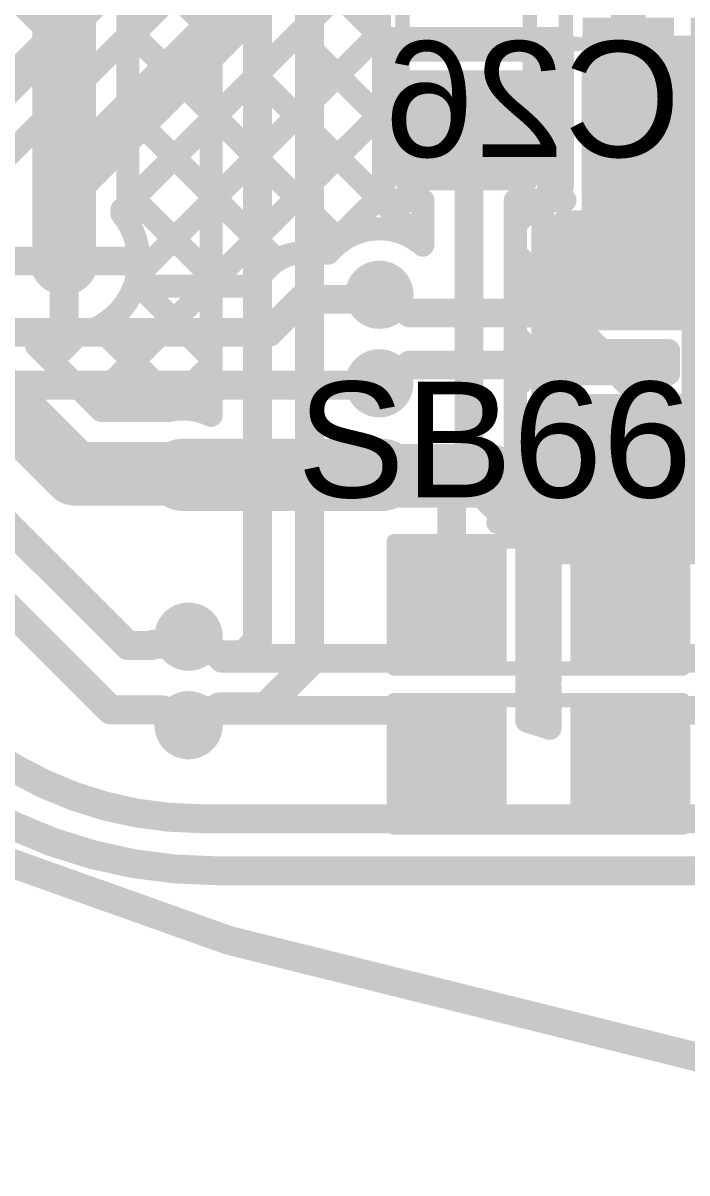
# Model space of a CAD drawing. Header units: millimetres. Extents: x -0.64 to 2.98, y -0.65 to 2.86.
# Drawn here: x 0.6187 to 0.8484, y -0.6496 to -0.2516 of the extents above; entities that cross this region are included whole.
import ezdxf

# ---------------------------------------------------------------- set-up
doc = ezdxf.new("R2010")
doc.units = ezdxf.units.MM
doc.header["$MEASUREMENT"] = 0
for name, color, linetype in [('BottomLayer', 5, 'Continuous'), ('BottomOverlay', 54, 'Continuous'), ('BottomSolder', 6, 'Continuous'), ('Mechanical2', 216, 'Continuous'), ('TopLayer', 1, 'Continuous'), ('TopOverlay', 2, 'Continuous'), ('TopPaste', 8, 'Continuous'), ('TopSolder', 216, 'Continuous'), ('ViaHoleLayer', 16, 'Continuous')]:
    doc.layers.add(name, color=color, linetype=linetype)
doc.styles.add('Arial', font='', dxfattribs={"height": 0.2})
doc.styles.get('Arial').set_extended_font_data('Arial')

# ---------------------------------------------------------------- blocks, each defined once
blk = doc.blocks.new('SOT_23_5_8')
at = {"layer": 'TopLayer'}
for points in [[(-0.07283, 0.04921), (-0.02953, 0.04921), (-0.02953, 0.02559), (-0.07283, 0.02559)], [(0.02953, 0.04921), (0.07283, 0.04921), (0.07283, 0.02559), (0.02953, 0.02559)], [(-0.07283, 0.01181), (-0.02953, 0.01181), (-0.02953, -0.01181), (-0.07283, -0.01181)], [(-0.07283, -0.02559), (-0.02953, -0.02559), (-0.02953, -0.04921), (-0.07283, -0.04921)], [(0.02953, -0.02559), (0.07283, -0.02559), (0.07283, -0.04921), (0.02953, -0.04921)]]:
    blk.add_hatch(color=1, dxfattribs=at).paths.add_polyline_path(points)
at = {"layer": 'TopPaste'}
for points in [[(-0.07283, 0.04921), (-0.02953, 0.04921), (-0.02953, 0.02559), (-0.07283, 0.02559)], [(0.02953, 0.04921), (0.07283, 0.04921), (0.07283, 0.02559), (0.02953, 0.02559)], [(-0.07283, 0.01181), (-0.02953, 0.01181), (-0.02953, -0.01181), (-0.07283, -0.01181)], [(-0.07283, -0.02559), (-0.02953, -0.02559), (-0.02953, -0.04921), (-0.07283, -0.04921)], [(0.02953, -0.02559), (0.07283, -0.02559), (0.07283, -0.04921), (0.02953, -0.04921)]]:
    blk.add_hatch(color=8, dxfattribs=at).paths.add_polyline_path(points)
at = {"layer": 'TopSolder'}
for points in [[(-0.07683, 0.05321), (-0.02553, 0.05321), (-0.02553, 0.02159), (-0.07683, 0.02159)], [(0.02553, 0.05321), (0.07683, 0.05321), (0.07683, 0.02159), (0.02553, 0.02159)], [(-0.07683, 0.01581), (-0.02553, 0.01581), (-0.02553, -0.01581), (-0.07683, -0.01581)], [(-0.07683, -0.02159), (-0.02553, -0.02159), (-0.02553, -0.05321), (-0.07683, -0.05321)], [(0.02553, -0.02159), (0.07683, -0.02159), (0.07683, -0.05321), (0.02553, -0.05321)]]:
    blk.add_hatch(color=216, dxfattribs=at).paths.add_polyline_path(points)
at = {"layer": 'TopOverlay', "const_width": 0.005}
for points in [[(-0.03461, 0.059), (0.03439, 0.059)], [(-0.03461, 0.059), (-0.03461, 0.05506)], [(0.03439, 0.059), (0.03439, 0.05506)], [(-0.084, 0.042), (-0.079, 0.037)], [(-0.084, 0.042), (-0.084, 0.032)], [(-0.079, 0.037), (-0.084, 0.032)], [(0.03465, 0.01732), (0.03465, -0.01646)], [(-0.03461, -0.05506), (-0.03461, -0.059)], [(0.03439, -0.05506), (0.03439, -0.059)], [(-0.03461, -0.059), (0.03439, -0.059)]]:
    blk.add_lwpolyline(points, dxfattribs=at)
at = {"layer": 'TopOverlay', "const_width": 0.0025}
for points in [[(-0.03586, 0.059, 1), (-0.03336, 0.059, 1)], [(-0.03586, 0.059, 1), (-0.03336, 0.059, 1)], [(0.03314, 0.059, 1), (0.03564, 0.059, 1)], [(0.03314, 0.059, 1), (0.03564, 0.059, 1)], [(-0.03586, 0.05506, 1), (-0.03336, 0.05506, 1)], [(0.03314, 0.05506, 1), (0.03564, 0.05506, 1)], [(-0.08525, 0.042, 1), (-0.08275, 0.042, 1)], [(-0.08525, 0.042, 1), (-0.08275, 0.042, 1)], [(-0.08025, 0.037, 1), (-0.07775, 0.037, 1)], [(-0.08025, 0.037, 1), (-0.07775, 0.037, 1)], [(-0.08525, 0.032, 1), (-0.08275, 0.032, 1)], [(-0.08525, 0.032, 1), (-0.08275, 0.032, 1)], [(0.0334, 0.01732, 1), (0.0359, 0.01732, 1)], [(0.0334, -0.01646, 1), (0.0359, -0.01646, 1)], [(-0.03586, -0.05506, 1), (-0.03336, -0.05506, 1)], [(0.03314, -0.05506, 1), (0.03564, -0.05506, 1)], [(-0.03586, -0.059, 1), (-0.03336, -0.059, 1)], [(-0.03586, -0.059, 1), (-0.03336, -0.059, 1)], [(0.03314, -0.059, 1), (0.03564, -0.059, 1)], [(0.03314, -0.059, 1), (0.03564, -0.059, 1)]]:
    blk.add_lwpolyline(points, format="xyb", close=True, dxfattribs=at)
blk = doc.blocks.new('SOLDER_BRIDGE_134')
at = {"layer": 'TopLayer'}
for points in [[(-0.045, -0.0175), (-0.045, 0.0175), (-0.015, 0.0175), (-0.015, -0.0175)], [(0.015, -0.0175), (0.015, 0.0175), (0.045, 0.0175), (0.045, -0.0175)]]:
    blk.add_hatch(color=1, dxfattribs=at).paths.add_polyline_path(points)
at = {"layer": 'TopPaste'}
for points in [[(-0.045, -0.0175), (-0.045, 0.0175), (-0.015, 0.0175), (-0.015, -0.0175)], [(0.015, -0.0175), (0.015, 0.0175), (0.045, 0.0175), (0.045, -0.0175)]]:
    blk.add_hatch(color=8, dxfattribs=at).paths.add_polyline_path(points)
at = {"layer": 'TopSolder'}
for points in [[(-0.049, -0.0215), (-0.049, 0.0215), (-0.011, 0.0215), (-0.011, -0.0215)], [(0.011, -0.0215), (0.011, 0.0215), (0.049, 0.0215), (0.049, -0.0215)]]:
    blk.add_hatch(color=216, dxfattribs=at).paths.add_polyline_path(points)
at = {"layer": 'TopOverlay', "const_width": 0.005}
for points in [[(-0.05, -0.022), (-0.05, 0.022)], [(0.05, 0.022), (-0.05, 0.022)], [(0.05, -0.022), (0.05, 0.022)], [(0.05, -0.022), (-0.05, -0.022)]]:
    blk.add_lwpolyline(points, dxfattribs=at)
at = {"layer": 'TopOverlay', "const_width": 0.0025}
for points in [[(-0.05125, 0.022, 1), (-0.04875, 0.022, 1)], [(-0.05125, 0.022, 1), (-0.04875, 0.022, 1)], [(0.04875, 0.022, 1), (0.05125, 0.022, 1)], [(0.04875, 0.022, 1), (0.05125, 0.022, 1)], [(-0.05125, -0.022, 1), (-0.04875, -0.022, 1)], [(-0.05125, -0.022, 1), (-0.04875, -0.022, 1)], [(0.04875, -0.022, 1), (0.05125, -0.022, 1)], [(0.04875, -0.022, 1), (0.05125, -0.022, 1)]]:
    blk.add_lwpolyline(points, format="xyb", close=True, dxfattribs=at)
blk = doc.blocks.new('SOLDER_BRIDGE_141')
at = {"layer": 'TopLayer'}
for points in [[(-0.045, -0.0175), (-0.045, 0.0175), (-0.015, 0.0175), (-0.015, -0.0175)], [(0.015, -0.0175), (0.015, 0.0175), (0.045, 0.0175), (0.045, -0.0175)]]:
    blk.add_hatch(color=1, dxfattribs=at).paths.add_polyline_path(points)
at = {"layer": 'TopPaste'}
for points in [[(-0.045, -0.0175), (-0.045, 0.0175), (-0.015, 0.0175), (-0.015, -0.0175)], [(0.015, -0.0175), (0.015, 0.0175), (0.045, 0.0175), (0.045, -0.0175)]]:
    blk.add_hatch(color=8, dxfattribs=at).paths.add_polyline_path(points)
at = {"layer": 'TopSolder'}
for points in [[(-0.049, -0.0215), (-0.049, 0.0215), (-0.011, 0.0215), (-0.011, -0.0215)], [(0.011, -0.0215), (0.011, 0.0215), (0.049, 0.0215), (0.049, -0.0215)]]:
    blk.add_hatch(color=216, dxfattribs=at).paths.add_polyline_path(points)
at = {"layer": 'TopOverlay', "const_width": 0.005}
for points in [[(-0.05, -0.022), (-0.05, 0.022)], [(-0.05, 0.022), (0.05, 0.022)], [(0.05, -0.022), (0.05, 0.022)], [(-0.05, -0.022), (0.05, -0.022)]]:
    blk.add_lwpolyline(points, dxfattribs=at)
at = {"layer": 'TopOverlay', "const_width": 0.0025}
for points in [[(-0.05125, 0.022, 1), (-0.04875, 0.022, 1)], [(-0.05125, 0.022, 1), (-0.04875, 0.022, 1)], [(0.04875, 0.022, 1), (0.05125, 0.022, 1)], [(0.04875, 0.022, 1), (0.05125, 0.022, 1)], [(-0.05125, -0.022, 1), (-0.04875, -0.022, 1)], [(-0.05125, -0.022, 1), (-0.04875, -0.022, 1)], [(0.04875, -0.022, 1), (0.05125, -0.022, 1)], [(0.04875, -0.022, 1), (0.05125, -0.022, 1)]]:
    blk.add_lwpolyline(points, format="xyb", close=True, dxfattribs=at)
blk = doc.blocks.new('SOLDER_BRIDGE_142')
at = {"layer": 'TopLayer'}
for points in [[(-0.045, -0.0175), (-0.045, 0.0175), (-0.015, 0.0175), (-0.015, -0.0175)], [(0.015, -0.0175), (0.015, 0.0175), (0.045, 0.0175), (0.045, -0.0175)]]:
    blk.add_hatch(color=1, dxfattribs=at).paths.add_polyline_path(points)
at = {"layer": 'TopPaste'}
for points in [[(-0.045, -0.0175), (-0.045, 0.0175), (-0.015, 0.0175), (-0.015, -0.0175)], [(0.015, -0.0175), (0.015, 0.0175), (0.045, 0.0175), (0.045, -0.0175)]]:
    blk.add_hatch(color=8, dxfattribs=at).paths.add_polyline_path(points)
at = {"layer": 'TopSolder'}
for points in [[(-0.049, -0.0215), (-0.049, 0.0215), (-0.011, 0.0215), (-0.011, -0.0215)], [(0.011, -0.0215), (0.011, 0.0215), (0.049, 0.0215), (0.049, -0.0215)]]:
    blk.add_hatch(color=216, dxfattribs=at).paths.add_polyline_path(points)
at = {"layer": 'TopOverlay', "const_width": 0.005}
for points in [[(-0.05, -0.022), (-0.05, 0.022)], [(-0.05, 0.022), (0.05, 0.022)], [(0.05, -0.022), (0.05, 0.022)], [(-0.05, -0.022), (0.05, -0.022)]]:
    blk.add_lwpolyline(points, dxfattribs=at)
at = {"layer": 'TopOverlay', "const_width": 0.0025}
for points in [[(-0.05125, 0.022, 1), (-0.04875, 0.022, 1)], [(-0.05125, 0.022, 1), (-0.04875, 0.022, 1)], [(0.04875, 0.022, 1), (0.05125, 0.022, 1)], [(0.04875, 0.022, 1), (0.05125, 0.022, 1)], [(-0.05125, -0.022, 1), (-0.04875, -0.022, 1)], [(-0.05125, -0.022, 1), (-0.04875, -0.022, 1)], [(0.04875, -0.022, 1), (0.05125, -0.022, 1)], [(0.04875, -0.022, 1), (0.05125, -0.022, 1)]]:
    blk.add_lwpolyline(points, format="xyb", close=True, dxfattribs=at)
blk = doc.blocks.new('SOLDER_BRIDGE_152')
at = {"layer": 'TopLayer'}
for points in [[(-0.045, -0.0175), (-0.045, 0.0175), (-0.015, 0.0175), (-0.015, -0.0175)], [(0.015, -0.0175), (0.015, 0.0175), (0.045, 0.0175), (0.045, -0.0175)]]:
    blk.add_hatch(color=1, dxfattribs=at).paths.add_polyline_path(points)
at = {"layer": 'TopPaste'}
for points in [[(-0.045, -0.0175), (-0.045, 0.0175), (-0.015, 0.0175), (-0.015, -0.0175)], [(0.015, -0.0175), (0.015, 0.0175), (0.045, 0.0175), (0.045, -0.0175)]]:
    blk.add_hatch(color=8, dxfattribs=at).paths.add_polyline_path(points)
at = {"layer": 'TopSolder'}
for points in [[(-0.049, -0.0215), (-0.049, 0.0215), (-0.011, 0.0215), (-0.011, -0.0215)], [(0.011, -0.0215), (0.011, 0.0215), (0.049, 0.0215), (0.049, -0.0215)]]:
    blk.add_hatch(color=216, dxfattribs=at).paths.add_polyline_path(points)
at = {"layer": 'TopOverlay', "const_width": 0.005}
for points in [[(-0.05, 0.022), (-0.05, -0.022)], [(-0.05, 0.022), (0.05, 0.022)], [(0.05, 0.022), (0.05, -0.022)], [(-0.05, -0.022), (0.05, -0.022)]]:
    blk.add_lwpolyline(points, dxfattribs=at)
at = {"layer": 'TopOverlay', "const_width": 0.0025}
for points in [[(-0.05125, 0.022, 1), (-0.04875, 0.022, 1)], [(-0.05125, 0.022, 1), (-0.04875, 0.022, 1)], [(0.04875, 0.022, 1), (0.05125, 0.022, 1)], [(0.04875, 0.022, 1), (0.05125, 0.022, 1)], [(-0.05125, -0.022, 1), (-0.04875, -0.022, 1)], [(-0.05125, -0.022, 1), (-0.04875, -0.022, 1)], [(0.04875, -0.022, 1), (0.05125, -0.022, 1)], [(0.04875, -0.022, 1), (0.05125, -0.022, 1)]]:
    blk.add_lwpolyline(points, format="xyb", close=True, dxfattribs=at)
at = {"layer": 'TopOverlay'}
blk.add_text('SB39', height=0.04, dxfattribs=at).set_placement((0.05071, -0.02353))

msp = doc.modelspace()

# ---------------------------------------------------------------- hatches: boundary and pattern name
at = {"layer": 'BottomLayer'}
msp.add_hatch(color=5, dxfattribs=at).paths.add_polyline_path([(0.812, -0.342), (0.901, -0.342), (0.901, -0.256), (0.812, -0.256)])
h = msp.add_hatch(color=5, dxfattribs=at)
edge = h.paths.add_edge_path()
edge.add_arc((0.8285, -0.30831), 0.01181, 0, 360)
h = msp.add_hatch(color=5, dxfattribs=at)
edge = h.paths.add_edge_path()
edge.add_arc((0.633, -0.334), 0.01181, 0, 360)
h = msp.add_hatch(color=5, dxfattribs=at)
edge = h.paths.add_edge_path()
edge.add_arc((0.742, -0.34569), 0.01181, 0, 360)
h = msp.add_hatch(color=5, dxfattribs=at)
edge = h.paths.add_edge_path()
edge.add_arc((0.742, -0.37631), 0.01181, 0, 360)
h = msp.add_hatch(color=5, dxfattribs=at)
edge = h.paths.add_edge_path()
edge.add_arc((0.674, -0.408), 0.01181, 0, 360)
h = msp.add_hatch(color=5, dxfattribs=at)
edge = h.paths.add_edge_path()
edge.add_arc((0.743, -0.408), 0.01181, 0, 360)
h = msp.add_hatch(color=5, dxfattribs=at)
edge = h.paths.add_edge_path()
edge.add_arc((0.676, -0.464), 0.01181, 0, 360)
h = msp.add_hatch(color=5, dxfattribs=at)
edge = h.paths.add_edge_path()
edge.add_arc((0.676, -0.49462), 0.01181, 0, 360)
at = {"layer": 'BottomSolder'}
h = msp.add_hatch(color=6, dxfattribs=at)
edge = h.paths.add_edge_path()
edge.add_arc((0.8285, -0.30831), 0.00791, 0, 360)
h = msp.add_hatch(color=6, dxfattribs=at)
edge = h.paths.add_edge_path()
edge.add_arc((0.633, -0.334), 0.00791, 0, 360)
h = msp.add_hatch(color=6, dxfattribs=at)
edge = h.paths.add_edge_path()
edge.add_arc((0.742, -0.34569), 0.00791, 0, 360)
h = msp.add_hatch(color=6, dxfattribs=at)
edge = h.paths.add_edge_path()
edge.add_arc((0.742, -0.37631), 0.00791, 0, 360)
h = msp.add_hatch(color=6, dxfattribs=at)
edge = h.paths.add_edge_path()
edge.add_arc((0.674, -0.408), 0.00791, 0, 360)
h = msp.add_hatch(color=6, dxfattribs=at)
edge = h.paths.add_edge_path()
edge.add_arc((0.743, -0.408), 0.00791, 0, 360)
h = msp.add_hatch(color=6, dxfattribs=at)
edge = h.paths.add_edge_path()
edge.add_arc((0.676, -0.464), 0.00791, 0, 360)
h = msp.add_hatch(color=6, dxfattribs=at)
edge = h.paths.add_edge_path()
edge.add_arc((0.676, -0.49462), 0.00791, 0, 360)
at = {"layer": 'TopLayer'}
h = msp.add_hatch(color=1, dxfattribs=at)
edge = h.paths.add_edge_path()
edge.add_arc((0.8285, -0.30831), 0.01181, 0, 360)
h = msp.add_hatch(color=1, dxfattribs=at)
edge = h.paths.add_edge_path()
edge.add_arc((0.633, -0.334), 0.01181, 0, 360)
h = msp.add_hatch(color=1, dxfattribs=at)
edge = h.paths.add_edge_path()
edge.add_arc((0.742, -0.34569), 0.01181, 0, 360)
h = msp.add_hatch(color=1, dxfattribs=at)
edge = h.paths.add_edge_path()
edge.add_arc((0.742, -0.37631), 0.01181, 0, 360)
h = msp.add_hatch(color=1, dxfattribs=at)
edge = h.paths.add_edge_path()
edge.add_arc((0.674, -0.408), 0.01181, 0, 360)
h = msp.add_hatch(color=1, dxfattribs=at)
edge = h.paths.add_edge_path()
edge.add_arc((0.743, -0.408), 0.01181, 0, 360)
h = msp.add_hatch(color=1, dxfattribs=at)
edge = h.paths.add_edge_path()
edge.add_arc((0.676, -0.464), 0.01181, 0, 360)
h = msp.add_hatch(color=1, dxfattribs=at)
edge = h.paths.add_edge_path()
edge.add_arc((0.676, -0.49462), 0.01181, 0, 360)
at = {"layer": 'TopSolder'}
h = msp.add_hatch(color=216, dxfattribs=at)
edge = h.paths.add_edge_path()
edge.add_arc((0.8285, -0.30831), 0.00791, 0, 360)
h = msp.add_hatch(color=216, dxfattribs=at)
edge = h.paths.add_edge_path()
edge.add_arc((0.633, -0.334), 0.00791, 0, 360)
h = msp.add_hatch(color=216, dxfattribs=at)
edge = h.paths.add_edge_path()
edge.add_arc((0.742, -0.34569), 0.00791, 0, 360)
h = msp.add_hatch(color=216, dxfattribs=at)
edge = h.paths.add_edge_path()
edge.add_arc((0.742, -0.37631), 0.00791, 0, 360)
h = msp.add_hatch(color=216, dxfattribs=at)
edge = h.paths.add_edge_path()
edge.add_arc((0.674, -0.408), 0.00791, 0, 360)
h = msp.add_hatch(color=216, dxfattribs=at)
edge = h.paths.add_edge_path()
edge.add_arc((0.743, -0.408), 0.00791, 0, 360)
h = msp.add_hatch(color=216, dxfattribs=at)
edge = h.paths.add_edge_path()
edge.add_arc((0.676, -0.464), 0.00791, 0, 360)
h = msp.add_hatch(color=216, dxfattribs=at)
edge = h.paths.add_edge_path()
edge.add_arc((0.676, -0.49462), 0.00791, 0, 360)
at = {"layer": 'ViaHoleLayer'}
h = msp.add_hatch(color=16, dxfattribs=at)
edge = h.paths.add_edge_path()
edge.add_arc((0.8285, -0.30831), 0.00591, 0, 360)
h = msp.add_hatch(color=16, dxfattribs=at)
edge = h.paths.add_edge_path()
edge.add_arc((0.633, -0.334), 0.00591, 0, 360)
h = msp.add_hatch(color=16, dxfattribs=at)
edge = h.paths.add_edge_path()
edge.add_arc((0.742, -0.34569), 0.00591, 0, 360)
h = msp.add_hatch(color=16, dxfattribs=at)
edge = h.paths.add_edge_path()
edge.add_arc((0.742, -0.37631), 0.00591, 0, 360)
h = msp.add_hatch(color=16, dxfattribs=at)
edge = h.paths.add_edge_path()
edge.add_arc((0.674, -0.408), 0.00591, 0, 360)
h = msp.add_hatch(color=16, dxfattribs=at)
edge = h.paths.add_edge_path()
edge.add_arc((0.743, -0.408), 0.00591, 0, 360)
h = msp.add_hatch(color=16, dxfattribs=at)
edge = h.paths.add_edge_path()
edge.add_arc((0.676, -0.464), 0.00591, 0, 360)
h = msp.add_hatch(color=16, dxfattribs=at)
edge = h.paths.add_edge_path()
edge.add_arc((0.676, -0.49462), 0.00591, 0, 360)

# ---------------------------------------------------------------- linework, layer by layer
at = {"layer": 'BottomLayer'}
for points, const_width in [([(0.633, -0.334), (0.633, 0.118)], 0.022), ([(0.655, -0.3205), (0.655, -0.19515)], 0.008), ([(0.68381, -0.38741), (0.68381, -0.22019)], 0.008), ([(0.69981, -0.46562), (0.69981, -0.22019)], 0.01), ([(0.655, -0.22552), (0.68381, -0.25433)], 0.008), ([(0.71781, -0.47308), (0.71781, -0.22764)], 0.01), ([(0.655, -0.25742), (0.68381, -0.22861)], 0.008), ([(0.655, -0.2538), (0.68381, -0.28261)], 0.008), ([(0.655, -0.28571), (0.68381, -0.2569)], 0.008), ([(0.468, -0.28), (0.65505, -0.46705)], 0.01), ([(0.655, -0.28209), (0.68381, -0.3109)], 0.008), ([(0.655, -0.31399), (0.68381, -0.28518)], 0.008), ([(0.451, -0.29128), (0.64903, -0.48931)], 0.01), ([(0.655, -0.31037), (0.68381, -0.33918)], 0.008), ([(0.65833, -0.33894), (0.68381, -0.31346)], 0.008), ([(0.633, -0.334), (0.65481, -0.334)], 0.01), ([(0.633, -0.35581), (0.633, -0.334)], 0.01), ([(0.64284, -0.38272), (0.68381, -0.34175)], 0.008), ([(0.65773, -0.34139), (0.68381, -0.36747)], 0.008), ([(0.75254, -0.352), (0.80446, -0.352)], 0.01), ([(0.80446, -0.352), (0.83946, -0.387)], 0.01), ([(0.6235, -0.36339), (0.6235, -0.358)], 0.008), ([(0.64494, -0.35688), (0.67326, -0.3852)], 0.008), ([(0.62869, -0.36858), (0.63794, -0.35933)], 0.008), ([(0.6015, -0.3725), (0.63669, -0.40769)], 0.022), ([(0.6235, -0.36339), (0.6458, -0.38569)], 0.008), ([(0.66815, -0.38569), (0.68381, -0.37003)], 0.008), ([(0.75254, -0.37), (0.797, -0.37)], 0.01), ([(0.797, -0.37), (0.832, -0.405)], 0.01), ([(0.6458, -0.38569), (0.66925, -0.38569)], 0.008), ([(0.83946, -0.387), (0.95846, -0.387)], 0.01), ([(0.63669, -0.40769), (0.67369, -0.40769)], 0.022), ([(0.67369, -0.40769), (0.674, -0.408)], 0.022), ([(0.744, -0.408), (0.74431, -0.40831)], 0.022), ([(0.74431, -0.40831), (0.78012, -0.40831)], 0.022), ([(0.78012, -0.40831), (0.79981, -0.428)], 0.022), ([(0.832, -0.405), (0.951, -0.405)], 0.01), ([(0.79981, -0.428), (0.911, -0.428)], 0.022), ([(0.66333, -0.46705), (0.66377, -0.46661)], 0.01), ([(0.66377, -0.46661), (0.67339, -0.46661)], 0.01), ([(0.67339, -0.46661), (0.676, -0.464)], 0.01), ([(0.69512, -0.47031), (0.69981, -0.46562)], 0.01), ([(0.65505, -0.46705), (0.66333, -0.46705)], 0.01), ([(0.68654, -0.47031), (0.69512, -0.47031)], 0.01), ([(0.70258, -0.48831), (0.71781, -0.47308)], 0.01), ([(0.64903, -0.48931), (0.667, -0.48931)], 0.01), ([(0.667, -0.48931), (0.67231, -0.49462)], 0.01), ([(0.68654, -0.48831), (0.70258, -0.48831)], 0.01), ([(0.67231, -0.49462), (0.676, -0.49462)], 0.01), ([(0.68049, -0.527), (0.68059, -0.527)], 0.01), ([(0.68059, -0.527), (0.87886, -0.527)], 0.01), ([(0.68562, -0.545), (0.88632, -0.545)], 0.01)]:
    msp.add_lwpolyline(points, dxfattribs=dict(at, const_width=const_width))
for points, const_width in [([(0.653, -0.2538, 1), (0.657, -0.2538, 1)], 0.004), ([(0.68181, -0.25433, 1), (0.68581, -0.25433, 1)], 0.004), ([(0.653, -0.25742, 1), (0.657, -0.25742, 1)], 0.004), ([(0.68181, -0.2569, 1), (0.68581, -0.2569, 1)], 0.004), ([(0.653, -0.28209, 1), (0.657, -0.28209, 1)], 0.004), ([(0.653, -0.28571, 1), (0.657, -0.28571, 1)], 0.004), ([(0.68181, -0.28261, 1), (0.68581, -0.28261, 1)], 0.004), ([(0.68181, -0.28518, 1), (0.68581, -0.28518, 1)], 0.004), ([(0.653, -0.31037, 1), (0.657, -0.31037, 1)], 0.004), ([(0.653, -0.31399, 1), (0.657, -0.31399, 1)], 0.004), ([(0.68181, -0.3109, 1), (0.68581, -0.3109, 1)], 0.004), ([(0.68181, -0.31346, 1), (0.68581, -0.31346, 1)], 0.004), ([(0.653, -0.3205, 1), (0.657, -0.3205, 1)], 0.004), ([(0.653, -0.3205, 1), (0.657, -0.3205, 1)], 0.004), ([(0.6275, -0.334, 1), (0.6385, -0.334, 1)], 0.011), ([(0.6305, -0.334, 1), (0.6355, -0.334, 1)], 0.005), ([(0.6305, -0.334, 1), (0.6355, -0.334, 1)], 0.005), ([(0.65231, -0.334, 1), (0.65731, -0.334, 1)], 0.005), ([(0.65681, -0.334, 1), (0.66081, -0.334, 1)], 0.004), ([(0.65681, -0.334, 1), (0.66081, -0.334, 1)], 0.004), ([(0.65573, -0.34139, 1), (0.65973, -0.34139, 1)], 0.004), ([(0.65633, -0.33894, 1), (0.66033, -0.33894, 1)], 0.004), ([(0.68181, -0.33918, 1), (0.68581, -0.33918, 1)], 0.004), ([(0.68181, -0.34175, 1), (0.68581, -0.34175, 1)], 0.004), ([(0.75004, -0.352, 1), (0.75504, -0.352, 1)], 0.005), ([(0.80196, -0.352, 1), (0.80696, -0.352, 1)], 0.005), ([(0.80196, -0.352, 1), (0.80696, -0.352, 1)], 0.005), ([(0.6215, -0.358, 1), (0.6255, -0.358, 1)], 0.004), ([(0.6215, -0.358, 1), (0.6255, -0.358, 1)], 0.004), ([(0.6305, -0.35581, 1), (0.6355, -0.35581, 1)], 0.005), ([(0.64294, -0.35688, 1), (0.64694, -0.35688, 1)], 0.004), ([(0.63594, -0.35933, 1), (0.63994, -0.35933, 1)], 0.004), ([(0.6215, -0.36339, 1), (0.6255, -0.36339, 1)], 0.004), ([(0.6215, -0.36339, 1), (0.6255, -0.36339, 1)], 0.004), ([(0.62669, -0.36858, 1), (0.63069, -0.36858, 1)], 0.004), ([(0.68181, -0.36747, 1), (0.68581, -0.36747, 1)], 0.004), ([(0.68181, -0.37003, 1), (0.68581, -0.37003, 1)], 0.004), ([(0.75004, -0.37, 1), (0.75504, -0.37, 1)], 0.005), ([(0.7945, -0.37, 1), (0.7995, -0.37, 1)], 0.005), ([(0.7945, -0.37, 1), (0.7995, -0.37, 1)], 0.005), ([(0.64084, -0.38272, 1), (0.64484, -0.38272, 1)], 0.004), ([(0.6438, -0.38569, 1), (0.6478, -0.38569, 1)], 0.004), ([(0.6438, -0.38569, 1), (0.6478, -0.38569, 1)], 0.004), ([(0.66615, -0.38569, 1), (0.67015, -0.38569, 1)], 0.004), ([(0.66725, -0.38569, 1), (0.67125, -0.38569, 1)], 0.004), ([(0.66725, -0.38569, 1), (0.67125, -0.38569, 1)], 0.004), ([(0.67126, -0.3852, 1), (0.67526, -0.3852, 1)], 0.004), ([(0.83696, -0.387, 1), (0.84196, -0.387, 1)], 0.005), ([(0.83696, -0.387, 1), (0.84196, -0.387, 1)], 0.005), ([(0.68181, -0.38741, 1), (0.68581, -0.38741, 1)], 0.004), ([(0.68181, -0.38741, 1), (0.68581, -0.38741, 1)], 0.004), ([(0.63119, -0.40769, 1), (0.64219, -0.40769, 1)], 0.011), ([(0.63119, -0.40769, 1), (0.64219, -0.40769, 1)], 0.011), ([(0.66819, -0.40769, 1), (0.67919, -0.40769, 1)], 0.011), ([(0.66819, -0.40769, 1), (0.67919, -0.40769, 1)], 0.011), ([(0.6685, -0.408, 1), (0.6795, -0.408, 1)], 0.011), ([(0.7385, -0.408, 1), (0.7495, -0.408, 1)], 0.011), ([(0.73881, -0.40831, 1), (0.74981, -0.40831, 1)], 0.011), ([(0.73881, -0.40831, 1), (0.74981, -0.40831, 1)], 0.011), ([(0.77462, -0.40831, 1), (0.78562, -0.40831, 1)], 0.011), ([(0.77462, -0.40831, 1), (0.78562, -0.40831, 1)], 0.011), ([(0.8295, -0.405, 1), (0.8345, -0.405, 1)], 0.005), ([(0.8295, -0.405, 1), (0.8345, -0.405, 1)], 0.005), ([(0.79431, -0.428, 1), (0.80531, -0.428, 1)], 0.011), ([(0.79431, -0.428, 1), (0.80531, -0.428, 1)], 0.011), ([(0.66127, -0.46661, 1), (0.66627, -0.46661, 1)], 0.005), ([(0.66127, -0.46661, 1), (0.66627, -0.46661, 1)], 0.005), ([(0.67089, -0.46661, 1), (0.67589, -0.46661, 1)], 0.005), ([(0.67089, -0.46661, 1), (0.67589, -0.46661, 1)], 0.005), ([(0.6735, -0.464, 1), (0.6785, -0.464, 1)], 0.005), ([(0.69731, -0.46562, 1), (0.70231, -0.46562, 1)], 0.005), ([(0.69731, -0.46562, 1), (0.70231, -0.46562, 1)], 0.005), ([(0.65255, -0.46705, 1), (0.65755, -0.46705, 1)], 0.005), ([(0.65255, -0.46705, 1), (0.65755, -0.46705, 1)], 0.005), ([(0.66083, -0.46705, 1), (0.66583, -0.46705, 1)], 0.005), ([(0.66083, -0.46705, 1), (0.66583, -0.46705, 1)], 0.005), ([(0.68404, -0.47031, 1), (0.68904, -0.47031, 1)], 0.005), ([(0.69262, -0.47031, 1), (0.69762, -0.47031, 1)], 0.005), ([(0.69262, -0.47031, 1), (0.69762, -0.47031, 1)], 0.005), ([(0.71531, -0.47308, 1), (0.72031, -0.47308, 1)], 0.005), ([(0.71531, -0.47308, 1), (0.72031, -0.47308, 1)], 0.005), ([(0.64653, -0.48931, 1), (0.65153, -0.48931, 1)], 0.005), ([(0.64653, -0.48931, 1), (0.65153, -0.48931, 1)], 0.005), ([(0.6645, -0.48931, 1), (0.6695, -0.48931, 1)], 0.005), ([(0.6645, -0.48931, 1), (0.6695, -0.48931, 1)], 0.005), ([(0.68404, -0.48831, 1), (0.68904, -0.48831, 1)], 0.005), ([(0.70008, -0.48831, 1), (0.70508, -0.48831, 1)], 0.005), ([(0.70008, -0.48831, 1), (0.70508, -0.48831, 1)], 0.005), ([(0.66981, -0.49462, 1), (0.67481, -0.49462, 1)], 0.005), ([(0.66981, -0.49462, 1), (0.67481, -0.49462, 1)], 0.005), ([(0.6735, -0.49462, 1), (0.6785, -0.49462, 1)], 0.005), ([(0.67799, -0.527, 1), (0.68299, -0.527, 1)], 0.005), ([(0.67799, -0.527, 1), (0.68299, -0.527, 1)], 0.005), ([(0.67809, -0.527, 1), (0.68309, -0.527, 1)], 0.005), ([(0.67809, -0.527, 1), (0.68309, -0.527, 1)], 0.005), ([(0.68312, -0.545, 1), (0.68812, -0.545, 1)], 0.005), ([(0.68312, -0.545, 1), (0.68812, -0.545, 1)], 0.005)]:
    msp.add_lwpolyline(points, format="xyb", close=True, dxfattribs=dict(at, const_width=const_width))
for points, const_width in [([(0.655, -0.3205, -0.138458), (0.65881, -0.334)], 0.008), ([(0.65881, -0.334, -0.529451), (0.6235, -0.358)], 0.008), ([(0.66925, -0.38569, -0.165104), (0.68381, -0.38741)], 0.008), ([(0.68049, -0.527, -0.199075), (0.58912, -0.48912)], 0.01), ([(0.68562, -0.545, -0.199533), (0.56792, -0.4962)], 0.01)]:
    msp.add_lwpolyline(points, format="xyb", dxfattribs=dict(at, const_width=const_width))
at = {"layer": 'Mechanical2', "const_width": 0.01}
msp.add_lwpolyline([(1.75783, 2.80917, -6.230382), (0.64896, 2.81029)], format="xyb", dxfattribs=at)
at = {"layer": 'TopLayer'}
for points, const_width in [([(0.595, -0.316), (0.83, -0.081)], 0.008), ([(0.47115, -0.12652), (0.61721, -0.27258)], 0.008), ([(0.633, -0.308), (0.76787, -0.17313)], 0.018), ([(0.58314, -0.301), (0.68776, -0.19637)], 0.008), ([(0.58879, -0.301), (0.69183, -0.19795)], 0.008), ([(0.59941, -0.22649), (0.63135, -0.25844)], 0.008), ([(0.8281, -0.27549), (0.8281, -0.2279)], 0.012), ([(0.653, -0.31628), (0.742, -0.22728)], 0.008), ([(0.742, -0.257), (0.742, -0.22728)], 0.008), ([(0.72767, -0.24162), (0.742, -0.25595)], 0.008), ([(0.65833, -0.33894), (0.742, -0.25528)], 0.008), ([(0.71353, -0.25576), (0.7435, -0.28573)], 0.008), ([(0.742, -0.257), (0.80529, -0.257)], 0.008), ([(0.74305, -0.257), (0.74705, -0.261)], 0.008), ([(0.76456, -0.261), (0.76856, -0.257)], 0.008), ([(0.77134, -0.257), (0.77534, -0.261)], 0.008), ([(0.79284, -0.261), (0.79684, -0.257)], 0.008), ([(0.79962, -0.257), (0.80529, -0.26267)], 0.008), ([(0.80529, -0.30814), (0.80529, -0.257)], 0.008), ([(0.7435, -0.261), (0.8005, -0.261)], 0.008), ([(0.7435, -0.313), (0.7435, -0.261)], 0.008), ([(0.8005, -0.313), (0.8005, -0.261)], 0.008), ([(0.69938, -0.2699), (0.757, -0.32752)], 0.008), ([(0.8281, -0.33546), (0.8281, -0.27549)], 0.015), ([(0.8005, -0.28163), (0.80529, -0.27684)], 0.008), ([(0.68287, -0.34269), (0.7435, -0.28206)], 0.008), ([(0.68524, -0.28404), (0.7285, -0.3273)], 0.008), ([(0.8005, -0.28616), (0.80529, -0.29095)], 0.008), ([(0.773, -0.407), (0.773, -0.2945)], 0.01), ([(0.6711, -0.29818), (0.70664, -0.33373)], 0.008), ([(0.633, -0.334), (0.633, -0.308)], 0.018), ([(0.8005, -0.30991), (0.80529, -0.30513)], 0.008), ([(0.72259, -0.33125), (0.7435, -0.31034)], 0.008), ([(0.65696, -0.31233), (0.68732, -0.34269)], 0.008), ([(0.7435, -0.313), (0.757, -0.313)], 0.008), ([(0.757, -0.3285), (0.757, -0.313)], 0.008), ([(0.789, -0.313), (0.7985, -0.313)], 0.008), ([(0.789, -0.407), (0.789, -0.313)], 0.008), ([(0.789, -0.32141), (0.79741, -0.313)], 0.008), ([(0.7985, -0.365), (0.7985, -0.313)], 0.008), ([(0.8005, -0.313), (0.80618, -0.313)], 0.008), ([(0.61119, -0.334), (0.633, -0.334)], 0.01), ([(0.633, -0.334), (0.65481, -0.334)], 0.01), ([(0.71519, -0.33125), (0.72434, -0.33125)], 0.008), ([(0.789, -0.33123), (0.7985, -0.34073)], 0.008), ([(0.69713, -0.34269), (0.70386, -0.33595)], 0.008), ([(0.789, -0.3497), (0.7985, -0.3402)], 0.008), ([(0.6573, -0.34269), (0.69713, -0.34269)], 0.008), ([(0.74044, -0.34725), (0.742, -0.34569)], 0.01), ([(0.70375, -0.35869), (0.71519, -0.34725)], 0.01), ([(0.71519, -0.34725), (0.74044, -0.34725)], 0.01), ([(0.52869, -0.35869), (0.70375, -0.35869)], 0.01), ([(0.789, -0.35952), (0.80248, -0.373)], 0.008), ([(0.789, -0.37798), (0.80198, -0.365)], 0.008), ([(0.7985, -0.365), (0.842, -0.365)], 0.008), ([(0.82227, -0.373), (0.83027, -0.365)], 0.008), ([(0.82277, -0.365), (0.83077, -0.373)], 0.008), ([(0.842, -0.373), (0.842, -0.365)], 0.008), ([(0.7985, -0.373), (0.842, -0.373)], 0.008), ([(0.7985, -0.425), (0.7985, -0.373)], 0.008), ([(0.52111, -0.377), (0.74131, -0.377)], 0.01), ([(0.74131, -0.377), (0.742, -0.37631)], 0.01), ([(0.789, -0.3878), (0.7985, -0.3973)], 0.008), ([(0.789, -0.40627), (0.7985, -0.39677)], 0.008), ([(0.827, -0.398), (1.077, -0.398)], 0.01), ([(0.674, -0.408), (0.743, -0.408)], 0.025), ([(0.827, -0.453), (0.827, -0.399)], 0.01), ([(0.767, -0.413), (0.773, -0.407)], 0.01), ([(0.767, -0.453), (0.767, -0.413)], 0.01), ([(0.78723, -0.41432), (0.801, -0.42809)], 0.008), ([(0.783, -0.4245), (0.793, -0.4245)], 0.008), ([(0.793, -0.4795), (0.793, -0.4245)], 0.008), ([(0.793, -0.43055), (0.79855, -0.425)], 0.008), ([(0.801, -0.4795), (0.801, -0.425)], 0.008), ([(0.793, -0.44837), (0.801, -0.45637)], 0.008), ([(0.756, -0.464), (0.767, -0.453)], 0.01), ([(0.793, -0.45883), (0.801, -0.45083)], 0.008), ([(0.827, -0.453), (0.838, -0.464)], 0.01), ([(0.756, -0.46681), (0.756, -0.464)], 0.01), ([(0.838, -0.46681), (0.838, -0.464)], 0.01), ([(0.75131, -0.4715), (0.756, -0.46681)], 0.01), ([(0.838, -0.46681), (0.84269, -0.4715)], 0.01), ([(0.68773, -0.4715), (0.75131, -0.4715)], 0.01), ([(0.84269, -0.4715), (0.85846, -0.4715)], 0.01), ([(0.793, -0.47665), (0.801, -0.48465)], 0.008), ([(0.793, -0.48712), (0.801, -0.47912)], 0.008), ([(0.793, -0.49319), (0.793, -0.4815)], 0.008), ([(0.801, -0.49569), (0.801, -0.4815)], 0.008), ([(0.68338, -0.4895), (0.75131, -0.4895)], 0.01), ([(0.75131, -0.4895), (0.756, -0.49419)], 0.01), ([(0.838, -0.49419), (0.84269, -0.4895)], 0.01), ([(0.84269, -0.4895), (0.85846, -0.4895)], 0.01), ([(0.756, -0.497), (0.756, -0.49419)], 0.01), ([(0.793, -0.49319), (0.801, -0.49569)], 0.008), ([(0.838, -0.497), (0.838, -0.49419)], 0.01), ([(0.756, -0.497), (0.767, -0.508)], 0.01), ([(0.827, -0.508), (0.838, -0.497)], 0.01)]:
    msp.add_lwpolyline(points, dxfattribs=dict(at, const_width=const_width))
for points, const_width in [([(0.62935, -0.25844, 1), (0.63335, -0.25844, 1)], 0.004), ([(0.71153, -0.25576, 1), (0.71553, -0.25576, 1)], 0.004), ([(0.74, -0.25528, 1), (0.744, -0.25528, 1)], 0.004), ([(0.74, -0.25595, 1), (0.744, -0.25595, 1)], 0.004), ([(0.74, -0.257, 1), (0.744, -0.257, 1)], 0.004), ([(0.74, -0.257, 1), (0.744, -0.257, 1)], 0.004), ([(0.74105, -0.257, 1), (0.74505, -0.257, 1)], 0.004), ([(0.76656, -0.257, 1), (0.77056, -0.257, 1)], 0.004), ([(0.76934, -0.257, 1), (0.77334, -0.257, 1)], 0.004), ([(0.79484, -0.257, 1), (0.79884, -0.257, 1)], 0.004), ([(0.79762, -0.257, 1), (0.80162, -0.257, 1)], 0.004), ([(0.80329, -0.257, 1), (0.80729, -0.257, 1)], 0.004), ([(0.80329, -0.257, 1), (0.80729, -0.257, 1)], 0.004), ([(0.7415, -0.261, 1), (0.7455, -0.261, 1)], 0.004), ([(0.7415, -0.261, 1), (0.7455, -0.261, 1)], 0.004), ([(0.74505, -0.261, 1), (0.74905, -0.261, 1)], 0.004), ([(0.76256, -0.261, 1), (0.76656, -0.261, 1)], 0.004), ([(0.77334, -0.261, 1), (0.77734, -0.261, 1)], 0.004), ([(0.79084, -0.261, 1), (0.79484, -0.261, 1)], 0.004), ([(0.7985, -0.261, 1), (0.8025, -0.261, 1)], 0.004), ([(0.7985, -0.261, 1), (0.8025, -0.261, 1)], 0.004), ([(0.80329, -0.26267, 1), (0.80729, -0.26267, 1)], 0.004), ([(0.69738, -0.2699, 1), (0.70138, -0.2699, 1)], 0.004), ([(0.61521, -0.27258, 1), (0.61921, -0.27258, 1)], 0.004), ([(0.82435, -0.27549, 1), (0.83185, -0.27549, 1)], 0.0075), ([(0.8251, -0.27549, 1), (0.8311, -0.27549, 1)], 0.006), ([(0.80329, -0.27684, 1), (0.80729, -0.27684, 1)], 0.004), ([(0.7415, -0.28206, 1), (0.7455, -0.28206, 1)], 0.004), ([(0.7985, -0.28163, 1), (0.8025, -0.28163, 1)], 0.004), ([(0.68324, -0.28404, 1), (0.68724, -0.28404, 1)], 0.004), ([(0.7415, -0.28573, 1), (0.7455, -0.28573, 1)], 0.004), ([(0.7985, -0.28616, 1), (0.8025, -0.28616, 1)], 0.004), ([(0.7705, -0.2945, 1), (0.7755, -0.2945, 1)], 0.005), ([(0.80329, -0.29095, 1), (0.80729, -0.29095, 1)], 0.004), ([(0.6691, -0.29818, 1), (0.6731, -0.29818, 1)], 0.004), ([(0.6285, -0.308, 1), (0.6375, -0.308, 1)], 0.009), ([(0.6285, -0.308, 1), (0.6375, -0.308, 1)], 0.009), ([(0.80329, -0.30513, 1), (0.80729, -0.30513, 1)], 0.004), ([(0.7415, -0.31034, 1), (0.7455, -0.31034, 1)], 0.004), ([(0.7985, -0.30991, 1), (0.8025, -0.30991, 1)], 0.004), ([(0.80329, -0.30814, 1), (0.80729, -0.30814, 1)], 0.004), ([(0.65496, -0.31233, 1), (0.65896, -0.31233, 1)], 0.004), ([(0.7415, -0.313, 1), (0.7455, -0.313, 1)], 0.004), ([(0.7415, -0.313, 1), (0.7455, -0.313, 1)], 0.004), ([(0.755, -0.313, 1), (0.759, -0.313, 1)], 0.004), ([(0.755, -0.313, 1), (0.759, -0.313, 1)], 0.004), ([(0.787, -0.313, 1), (0.791, -0.313, 1)], 0.004), ([(0.787, -0.313, 1), (0.791, -0.313, 1)], 0.004), ([(0.79541, -0.313, 1), (0.79941, -0.313, 1)], 0.004), ([(0.7965, -0.313, 1), (0.8005, -0.313, 1)], 0.004), ([(0.7965, -0.313, 1), (0.8005, -0.313, 1)], 0.004), ([(0.7985, -0.313, 1), (0.8025, -0.313, 1)], 0.004), ([(0.7985, -0.313, 1), (0.8025, -0.313, 1)], 0.004), ([(0.80418, -0.313, 1), (0.80818, -0.313, 1)], 0.004), ([(0.651, -0.31628, 1), (0.655, -0.31628, 1)], 0.004), ([(0.651, -0.31768, 1), (0.655, -0.31768, 1)], 0.004), ([(0.787, -0.32141, 1), (0.791, -0.32141, 1)], 0.004), ([(0.6285, -0.334, 1), (0.6375, -0.334, 1)], 0.009), ([(0.7265, -0.3273, 1), (0.7305, -0.3273, 1)], 0.004), ([(0.755, -0.32752, 1), (0.759, -0.32752, 1)], 0.004), ([(0.755, -0.3285, 1), (0.759, -0.3285, 1)], 0.004), ([(0.755, -0.3285, 1), (0.759, -0.3285, 1)], 0.004), ([(0.6305, -0.334, 1), (0.6355, -0.334, 1)], 0.005), ([(0.6305, -0.334, 1), (0.6355, -0.334, 1)], 0.005), ([(0.65231, -0.334, 1), (0.65731, -0.334, 1)], 0.005), ([(0.65681, -0.334, 1), (0.66081, -0.334, 1)], 0.004), ([(0.65681, -0.334, 1), (0.66081, -0.334, 1)], 0.004), ([(0.70464, -0.33373, 1), (0.70864, -0.33373, 1)], 0.004), ([(0.71319, -0.33125, 1), (0.71719, -0.33125, 1)], 0.004), ([(0.71319, -0.33125, 1), (0.71719, -0.33125, 1)], 0.004), ([(0.71319, -0.33125, 1), (0.71719, -0.33125, 1)], 0.004), ([(0.72059, -0.33125, 1), (0.72459, -0.33125, 1)], 0.004), ([(0.72234, -0.33125, 1), (0.72634, -0.33125, 1)], 0.004), ([(0.72234, -0.33125, 1), (0.72634, -0.33125, 1)], 0.004), ([(0.787, -0.33123, 1), (0.791, -0.33123, 1)], 0.004), ([(0.82435, -0.33546, 1), (0.83185, -0.33546, 1)], 0.0075), ([(0.70186, -0.33595, 1), (0.70586, -0.33595, 1)], 0.004), ([(0.70186, -0.33595, 1), (0.70586, -0.33595, 1)], 0.004), ([(0.70188, -0.33594, 1), (0.70588, -0.33594, 1)], 0.004), ([(0.65633, -0.33894, 1), (0.66033, -0.33894, 1)], 0.004), ([(0.7965, -0.3402, 1), (0.8005, -0.3402, 1)], 0.004), ([(0.7965, -0.34073, 1), (0.8005, -0.34073, 1)], 0.004), ([(0.6553, -0.34269, 1), (0.6593, -0.34269, 1)], 0.004), ([(0.6553, -0.34269, 1), (0.6593, -0.34269, 1)], 0.004), ([(0.68087, -0.34269, 1), (0.68487, -0.34269, 1)], 0.004), ([(0.68532, -0.34269, 1), (0.68932, -0.34269, 1)], 0.004), ([(0.69513, -0.34269, 1), (0.69913, -0.34269, 1)], 0.004), ([(0.69513, -0.34269, 1), (0.69913, -0.34269, 1)], 0.004), ([(0.7395, -0.34569, 1), (0.7445, -0.34569, 1)], 0.005), ([(0.71269, -0.34725, 1), (0.71769, -0.34725, 1)], 0.005), ([(0.71269, -0.34725, 1), (0.71769, -0.34725, 1)], 0.005), ([(0.73794, -0.34725, 1), (0.74294, -0.34725, 1)], 0.005), ([(0.73794, -0.34725, 1), (0.74294, -0.34725, 1)], 0.005), ([(0.787, -0.3497, 1), (0.791, -0.3497, 1)], 0.004), ([(0.70125, -0.35869, 1), (0.70625, -0.35869, 1)], 0.005), ([(0.70125, -0.35869, 1), (0.70625, -0.35869, 1)], 0.005), ([(0.787, -0.35952, 1), (0.791, -0.35952, 1)], 0.004), ([(0.7965, -0.365, 1), (0.8005, -0.365, 1)], 0.004), ([(0.7965, -0.365, 1), (0.8005, -0.365, 1)], 0.004), ([(0.79998, -0.365, 1), (0.80398, -0.365, 1)], 0.004), ([(0.82077, -0.365, 1), (0.82477, -0.365, 1)], 0.004), ([(0.82827, -0.365, 1), (0.83227, -0.365, 1)], 0.004), ([(0.84, -0.365, 1), (0.844, -0.365, 1)], 0.004), ([(0.84, -0.365, 1), (0.844, -0.365, 1)], 0.004), ([(0.7965, -0.373, 1), (0.8005, -0.373, 1)], 0.004), ([(0.7965, -0.373, 1), (0.8005, -0.373, 1)], 0.004), ([(0.80048, -0.373, 1), (0.80448, -0.373, 1)], 0.004), ([(0.82027, -0.373, 1), (0.82427, -0.373, 1)], 0.004), ([(0.82877, -0.373, 1), (0.83277, -0.373, 1)], 0.004), ([(0.84, -0.373, 1), (0.844, -0.373, 1)], 0.004), ([(0.84, -0.373, 1), (0.844, -0.373, 1)], 0.004), ([(0.73881, -0.377, 1), (0.74381, -0.377, 1)], 0.005), ([(0.73881, -0.377, 1), (0.74381, -0.377, 1)], 0.005), ([(0.7395, -0.37631, 1), (0.7445, -0.37631, 1)], 0.005), ([(0.787, -0.37798, 1), (0.791, -0.37798, 1)], 0.004), ([(0.787, -0.3878, 1), (0.791, -0.3878, 1)], 0.004), ([(0.7965, -0.39677, 1), (0.8005, -0.39677, 1)], 0.004), ([(0.7965, -0.3973, 1), (0.8005, -0.3973, 1)], 0.004), ([(0.8245, -0.398, 1), (0.8295, -0.398, 1)], 0.005), ([(0.66775, -0.408, 1), (0.68025, -0.408, 1)], 0.0125), ([(0.73675, -0.408, 1), (0.74925, -0.408, 1)], 0.0125), ([(0.8245, -0.399, 1), (0.8295, -0.399, 1)], 0.005), ([(0.7705, -0.407, 1), (0.7755, -0.407, 1)], 0.005), ([(0.7705, -0.407, 1), (0.7755, -0.407, 1)], 0.005), ([(0.787, -0.40627, 1), (0.791, -0.40627, 1)], 0.004), ([(0.787, -0.407, 1), (0.791, -0.407, 1)], 0.004), ([(0.787, -0.407, 1), (0.791, -0.407, 1)], 0.004), ([(0.787, -0.407, 1), (0.791, -0.407, 1)], 0.004), ([(0.7645, -0.413, 1), (0.7695, -0.413, 1)], 0.005), ([(0.7645, -0.413, 1), (0.7695, -0.413, 1)], 0.005), ([(0.78523, -0.41432, 1), (0.78923, -0.41432, 1)], 0.004), ([(0.7823, -0.41833, 1), (0.7863, -0.41833, 1)], 0.004), ([(0.78231, -0.41831, 1), (0.78631, -0.41831, 1)], 0.004), ([(0.781, -0.4245, 1), (0.785, -0.4245, 1)], 0.004), ([(0.791, -0.4245, 1), (0.795, -0.4245, 1)], 0.004), ([(0.791, -0.4245, 1), (0.795, -0.4245, 1)], 0.004), ([(0.7965, -0.425, 1), (0.8005, -0.425, 1)], 0.004), ([(0.79655, -0.425, 1), (0.80055, -0.425, 1)], 0.004), ([(0.799, -0.425, 1), (0.803, -0.425, 1)], 0.004), ([(0.799, -0.42809, 1), (0.803, -0.42809, 1)], 0.004), ([(0.791, -0.43055, 1), (0.795, -0.43055, 1)], 0.004), ([(0.791, -0.44837, 1), (0.795, -0.44837, 1)], 0.004), ([(0.7645, -0.453, 1), (0.7695, -0.453, 1)], 0.005), ([(0.7645, -0.453, 1), (0.7695, -0.453, 1)], 0.005), ([(0.799, -0.45083, 1), (0.803, -0.45083, 1)], 0.004), ([(0.8245, -0.453, 1), (0.8295, -0.453, 1)], 0.005), ([(0.8245, -0.453, 1), (0.8295, -0.453, 1)], 0.005), ([(0.799, -0.45637, 1), (0.803, -0.45637, 1)], 0.004), ([(0.791, -0.45883, 1), (0.795, -0.45883, 1)], 0.004), ([(0.7535, -0.464, 1), (0.7585, -0.464, 1)], 0.005), ([(0.7535, -0.464, 1), (0.7585, -0.464, 1)], 0.005), ([(0.8355, -0.464, 1), (0.8405, -0.464, 1)], 0.005), ([(0.8355, -0.464, 1), (0.8405, -0.464, 1)], 0.005), ([(0.7535, -0.46681, 1), (0.7585, -0.46681, 1)], 0.005), ([(0.7535, -0.46681, 1), (0.7585, -0.46681, 1)], 0.005), ([(0.8355, -0.46681, 1), (0.8405, -0.46681, 1)], 0.005), ([(0.8355, -0.46681, 1), (0.8405, -0.46681, 1)], 0.005), ([(0.68523, -0.4715, 1), (0.69023, -0.4715, 1)], 0.005), ([(0.74881, -0.4715, 1), (0.75381, -0.4715, 1)], 0.005), ([(0.74881, -0.4715, 1), (0.75381, -0.4715, 1)], 0.005), ([(0.84019, -0.4715, 1), (0.84519, -0.4715, 1)], 0.005), ([(0.84019, -0.4715, 1), (0.84519, -0.4715, 1)], 0.005), ([(0.791, -0.47665, 1), (0.795, -0.47665, 1)], 0.004), ([(0.791, -0.4795, 1), (0.795, -0.4795, 1)], 0.004), ([(0.791, -0.4815, 1), (0.795, -0.4815, 1)], 0.004), ([(0.799, -0.47912, 1), (0.803, -0.47912, 1)], 0.004), ([(0.799, -0.4795, 1), (0.803, -0.4795, 1)], 0.004), ([(0.799, -0.4815, 1), (0.803, -0.4815, 1)], 0.004), ([(0.799, -0.48465, 1), (0.803, -0.48465, 1)], 0.004), ([(0.68088, -0.4895, 1), (0.68588, -0.4895, 1)], 0.005), ([(0.74881, -0.4895, 1), (0.75381, -0.4895, 1)], 0.005), ([(0.74881, -0.4895, 1), (0.75381, -0.4895, 1)], 0.005), ([(0.791, -0.48712, 1), (0.795, -0.48712, 1)], 0.004), ([(0.84019, -0.4895, 1), (0.84519, -0.4895, 1)], 0.005), ([(0.84019, -0.4895, 1), (0.84519, -0.4895, 1)], 0.005), ([(0.7535, -0.49419, 1), (0.7585, -0.49419, 1)], 0.005), ([(0.7535, -0.49419, 1), (0.7585, -0.49419, 1)], 0.005), ([(0.791, -0.49319, 1), (0.795, -0.49319, 1)], 0.004), ([(0.791, -0.49319, 1), (0.795, -0.49319, 1)], 0.004), ([(0.8355, -0.49419, 1), (0.8405, -0.49419, 1)], 0.005), ([(0.8355, -0.49419, 1), (0.8405, -0.49419, 1)], 0.005), ([(0.7535, -0.497, 1), (0.7585, -0.497, 1)], 0.005), ([(0.7535, -0.497, 1), (0.7585, -0.497, 1)], 0.005), ([(0.799, -0.49569, 1), (0.803, -0.49569, 1)], 0.004), ([(0.799, -0.49569, 1), (0.803, -0.49569, 1)], 0.004), ([(0.8355, -0.497, 1), (0.8405, -0.497, 1)], 0.005), ([(0.8355, -0.497, 1), (0.8405, -0.497, 1)], 0.005), ([(0.7645, -0.508, 1), (0.7695, -0.508, 1)], 0.005), ([(0.8245, -0.508, 1), (0.8295, -0.508, 1)], 0.005)]:
    msp.add_lwpolyline(points, format="xyb", close=True, dxfattribs=dict(at, const_width=const_width))
at = {"layer": 'TopLayer', "const_width": 0.008}
for points in [[(0.653, -0.31768, -0.172763), (0.65881, -0.334)], [(0.72434, -0.33125, -0.423716), (0.757, -0.3285)], [(0.65881, -0.334, -0.086048), (0.6573, -0.34269)], [(0.70386, -0.33595, -0.199231), (0.71519, -0.33125)], [(0.70388, -0.33594, -0.198912), (0.71519, -0.33125)], [(0.789, -0.407, -0.199231), (0.7843, -0.41833)], [(0.789, -0.407, -0.198912), (0.78431, -0.41831)]]:
    msp.add_lwpolyline(points, format="xyb", dxfattribs=at)

# ---------------------------------------------------------------- block references
for name, p, rotation in [('SOLDER_BRIDGE_152', (0.772, -0.257), 90), ('SOT_23_5_8', (0.8655, -0.22431), 90), ('SOLDER_BRIDGE_134', (0.827, -0.369), 270)]:
    msp.add_blockref(name, p, dxfattribs=dict(rotation=rotation))
for name, p in [('SOLDER_BRIDGE_142', (0.797, -0.453)), ('SOLDER_BRIDGE_141', (0.797, -0.508))]:
    msp.add_blockref(name, p)

# ---------------------------------------------------------------- texts
at = {"layer": 'BottomOverlay', "style": 'Arial', "text_generation_flag": 2}
msp.add_text('C26', height=0.04, dxfattribs=at).set_placement((0.84632, -0.29799))
at = {"layer": 'TopOverlay', "style": 'Arial'}
msp.add_text('SB66', height=0.04, dxfattribs=at).set_placement((0.71353, -0.41579))

doc.saveas('drawing.dxf')
